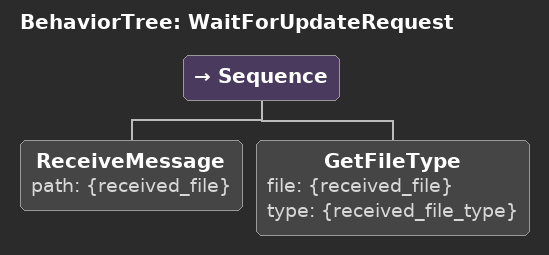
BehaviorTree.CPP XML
<?xml version="1.0" encoding="UTF-8"?>
<root BTCPP_format="4" main_tree_to_execute="MainTree">

    <BehaviorTree ID="WaitForUpdateRequest">
        <Sequence>
            <ReceiveMessage path="{received_file}"/>
            <GetFileType file="{received_file}" type="{received_file_type}"/>
        </Sequence>
    </BehaviorTree>

</root>
